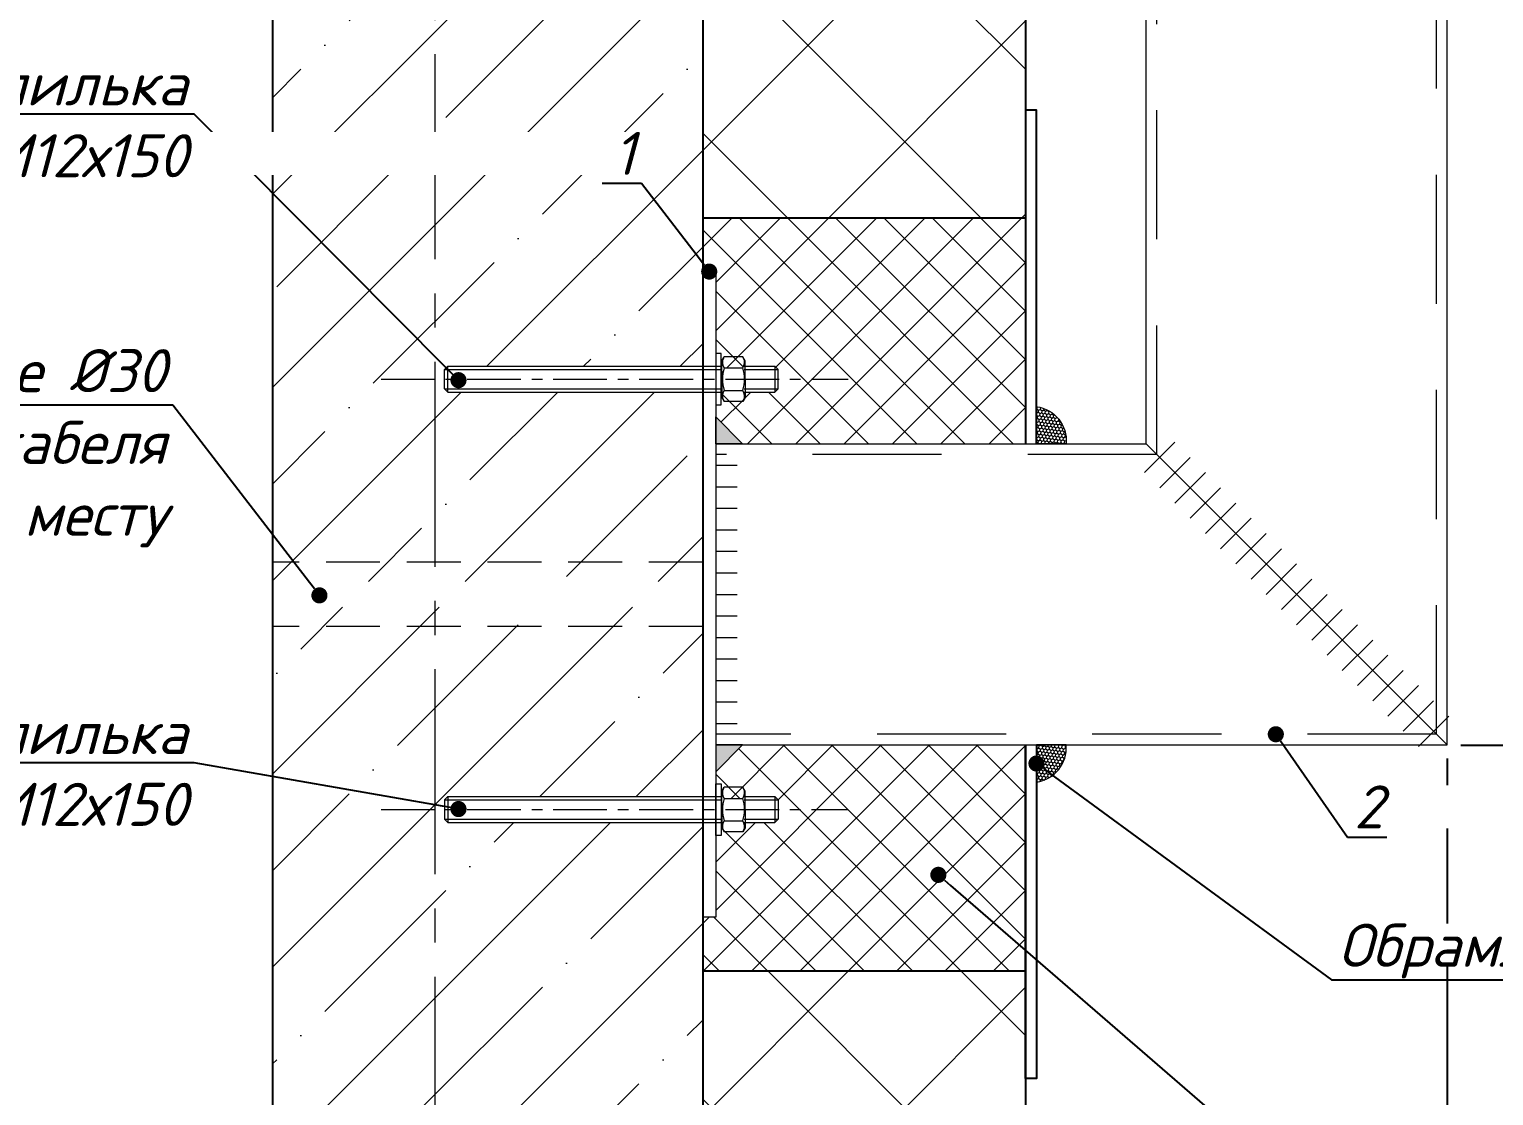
# Model space of a CAD drawing. Header units: millimetres. Extents: x -330955 to 144729, y -76510 to 25340.
# Drawn here: x 70582 to 71263, y -60656 to -60160 of the extents above; entities that cross this region are included whole.
import ezdxf
from ezdxf import colors
from ezdxf.entities.mleader import LeaderData, LeaderLine
from ezdxf.math import Vec2, Vec3

# ---------------------------------------------------------------- set-up
doc = ezdxf.new("R2010")
doc.units = ezdxf.units.MM
doc.header["$LTSCALE"] = 20
for name, pattern in [('_ШТР__3__2__Невидимые', [5, 3, -2]), ('CENTER2', [28.575, 19.05, -3.175, 3.175, -3.175]), ('невидимая', [0.375, 0.25, -0.125]), ('осевая', [2, 1.25, -0.25, 0.25, -0.25])]:
    doc.linetypes.add(name, pattern=pattern)
doc.layers.get('0').update_dxf_attribs({"lineweight": 0})
doc.layers.get('Defpoints').update_dxf_attribs({"color": 4})
for name, color, linetype, lineweight in [('_метал', 210, 'Continuous', 20), ('_Осевая', 30, 'осевая', 9), ('_Размер', 92, 'Continuous', 15), ('_Штрих', 254, 'Continuous', 9), ('A-WALL-PATT', 251, 'Continuous', 9), ('TN-ГЕРМЕТИК', 20, 'Continuous', 9), ('Выноски', 7, 'Continuous', 15), ('Невидимые линии', 7, 'невидимая', 9), ('Оси', 7, 'CENTER2', 9)]:
    doc.layers.add(name, color=color, linetype=linetype, lineweight=lineweight)
doc.layers.add('S-WALL', color=7, linetype='Continuous')
doc.styles.add('PDF ISOCPEUR', font='isocpeur.ttf')
doc.styles.add('PDF ISOCPEUR Italic', font='isocpeui.ttf')
doc.dimstyles.new('СПДС размеры', dxfattribs={"dimscale": 100, "dimtxt": 2.5, "dimasz": 1.5, "dimexe": 1, "dimexo": 0.625, "dimgap": 1, "dimtad": 1, "dimdec": 0, "dimtxsty": 'PDF ISOCPEUR', "dimblk": 'ARCHTICK', "dimcen": 2.5, "dimdle": 1, "dimadec": 0, "dimazin": 2, "dimtfac": 0.75, "dimtdec": 0, "dimtmove": 1, "dimatfit": 3, "dimfxl": 1, "dimtfill": 1, "dimtolj": 1, "dimarcsym": 1})
pattern_1 = [(322.921523, (75608.3889, -50468.6885), (1.61235223, -0.20021405), [0.93804147, -1.87608293]), (82.921523, (75608.3889, -50468.6885), (-0.63278566, 1.496445015), [0.93804147, -1.87608293]), (22.921523, (75608.3889, -50468.6885), (0.97956657, 1.296230964), [-1.87608293, 0.93804147])]

# ---------------------------------------------------------------- blocks, each defined once
blk = doc.blocks.new('_ARCHTICK')
at = {"color": 0, "linetype": 'ByBlock', "const_width": 0.15}
blk.add_lwpolyline([(-0.5, -0.5), (0.5, 0.5)], dxfattribs=at)
blk = doc.blocks.new('*D1249')
at = {"layer": '_Размер', "color": 0, "lineweight": -2, "ltscale": 10, "transparency": 16777216}
for p, q in [((71380.86, -60502.91), (71380.86, -59842.91)), ((71247.37, -59852.91), (71390.86, -59852.91)), ((71247.37, -60492.91), (71390.86, -60492.91))]:
    blk.add_line(p, q, dxfattribs=at)
at = {"layer": 'Defpoints', "color": 0, "ltscale": 10, "transparency": 16777216}
for p in [(71241.12, -59852.91), (71380.86, -59852.91), (71241.12, -60492.91)]:
    blk.add_point(p, dxfattribs=at)
at = {"layer": '_Размер', "color": 0, "lineweight": -2, "ltscale": 10, "transparency": 16777216, "xscale": 15, "yscale": 15, "zscale": 15}
for p, rotation in [((71380.86, -59852.91), 90), ((71380.86, -60492.91), 270)]:
    blk.add_blockref('_ARCHTICK', p, dxfattribs=dict(at, rotation=rotation))
at = {"layer": '_Размер', "color": 0, "ltscale": 10, "transparency": 16777216, "insert": (71358.36, -60172.91), "char_height": 25, "attachment_point": 5, "rotation": 90, "style": 'PDF ISOCPEUR', "bg_fill": 3, "box_fill_scale": 1.1, "bg_fill_color": 256, "bg_fill_true_color": 13158600, "bg_fill_transparency": 0}
blk.add_mtext('\\A1;640', dxfattribs=at)
blk = doc.blocks.new('*D1266')
at = {"layer": '_Размер', "color": 0, "lineweight": -2, "ltscale": 10, "transparency": 16777216}
for p, q in [((71241.12, -60499.16), (71241.12, -60840.6)), ((70895.12, -60786.48), (70895.12, -60840.6)), ((70885.12, -60830.6), (71251.12, -60830.6))]:
    blk.add_line(p, q, dxfattribs=at)
at = {"layer": 'Defpoints', "color": 0, "ltscale": 10, "transparency": 16777216}
for p in [(71241.12, -60492.91), (70895.12, -60780.23), (71241.12, -60830.6)]:
    blk.add_point(p, dxfattribs=at)
at = {"layer": '_Размер', "color": 0, "lineweight": -2, "ltscale": 10, "transparency": 16777216, "xscale": 15, "yscale": 15, "zscale": 15, "rotation": 180}
blk.add_blockref('_ARCHTICK', (70895.12, -60830.6), dxfattribs=at)
at = {"layer": '_Размер', "color": 0, "lineweight": -2, "ltscale": 10, "transparency": 16777216, "xscale": 15, "yscale": 15, "zscale": 15}
blk.add_blockref('_ARCHTICK', (71241.12, -60830.6), dxfattribs=at)
at = {"layer": '_Размер', "color": 0, "ltscale": 10, "transparency": 16777216, "insert": (71068.12, -60808.1), "char_height": 25, "attachment_point": 5, "style": 'PDF ISOCPEUR', "bg_fill": 3, "box_fill_scale": 1.1, "bg_fill_color": 256, "bg_fill_true_color": 13158600, "bg_fill_transparency": 0}
blk.add_mtext('\\A1;346', dxfattribs=at)
blk = doc.blocks.new('_Dot')
at = {"color": 0, "linetype": 'ByBlock', "lineweight": -2}
blk.add_line((-0.5, 0), (-1, 0), dxfattribs=at)
at = {"color": 0, "linetype": 'ByBlock', "const_width": 0.5}
blk.add_lwpolyline([(-0.25, 0, 1), (0.25, 0, 1)], format="xyb", close=True, dxfattribs=at)

msp = doc.modelspace()

# ---------------------------------------------------------------- hatches: boundary and pattern name
at = {"linetype": 'Continuous', "ltscale": 2.5}
h = msp.add_hatch(color=256, dxfattribs=at)
h.dxf.hatch_style = 1
h.paths.add_polyline_path([(70901.1214, -60340.4071), (70901.1214, -60352.9071), (70913.6214, -60352.9071)])
at = {"layer": 'A-WALL-PATT'}
h = msp.add_hatch(dxfattribs=at)
h.set_pattern_fill('ANSI37', color=256, scale=20)
h.paths.add_polyline_path([(71045.1214, -59922.9071), (70915.1214, -59922.9071), (70905.1214, -59895.4323), (70895.1214, -59922.9071), (70895.1214, -60247.9071), (71045.1214, -60247.9071)])
edge = h.paths.add_edge_path(flags=16)
edge.add_arc((70967.9853, -59945.2887), 1.875, 0, 360)
h.paths.add_polyline_path([(71045.1214, -60597.9071), (70895.1214, -60597.9071), (70895.1214, -60730.5225), (70905.1214, -60703.0477), (70915.1214, -60730.5225), (71045.1214, -60730.5225)])
h = msp.add_hatch(dxfattribs=at)
h.set_pattern_fill('ANSI35', color=256, scale=10)
h.paths.add_polyline_path([(70770.5571, -59922.9071), (70695.1214, -59922.9071), (70695.1214, -60089.9407), (70709.943, -60111.7317, -0.60218265), (70721.6611, -60117.9331, -1), (70706.6611, -60117.9331, -0.24829713), (70709.943, -60111.7317), (70695.1214, -60089.9407), (70695.1214, -60410.5268), (70770.5571, -60333.5919)])
h.paths.add_polyline_path([(70895.1214, -59922.9071), (70885.1214, -59950.3818), (70875.1214, -59922.9071), (70770.5571, -59922.9071), (70770.5571, -60333.5919), (70775.8787, -60328.1644), (70775.1214, -60327.4071), (70775.1214, -60318.4071), (70776.6214, -60316.9071), (70895.1214, -60316.9071), (70895.1214, -60272.9071)])
h.paths.add_polyline_path([(70895.1214, -60328.9071), (70776.6214, -60328.9071), (70775.8787, -60328.1644), (70770.5571, -60333.5919), (70770.5571, -60416.9071), (70895.1214, -60416.9071)])
h.paths.add_polyline_path([(70770.5571, -60333.5919), (70695.1214, -60410.5268), (70695.1214, -60416.9071), (70770.5571, -60416.9071)])
h = msp.add_hatch(dxfattribs=at)
h.set_pattern_fill('ANSI37', color=256, scale=5)
edge = h.paths.add_edge_path()
edge.add_line((71045.1214, -60247.9071), (70895.1214, -60247.9071))
edge.add_line((70895.1214, -60247.9071), (70895.1214, -60272.9071))
edge.add_line((70895.1214, -60272.9071), (70896.2464, -60272.9071))
edge.add_arc((70898.1214, -60272.9071), 1.875, 127.5603054, 180, ccw=False)
edge.add_arc((70898.1214, -60272.9071), 1.875, 0, 127.5603054, ccw=False)
edge.add_line((70899.9964, -60272.9071), (70901.1214, -60272.9071))
edge.add_line((70901.1214, -60272.9071), (70901.1214, -60310.9071))
edge.add_line((70901.1214, -60310.9071), (70903.6214, -60310.9071))
edge.add_line((70903.6214, -60310.9071), (70904.2537, -60322.9071))
edge.add_arc((70921.4498, -60322.9071), 17.1962, 162.4120462, 180, ccw=False)
edge.add_line((70905.0575, -60317.7109), (70913.7302, -60317.7109))
edge.add_arc((70909.9336, -60315.1128), 4.6005, 325.6157525, 394.3842475)
edge.add_line((70913.7302, -60312.5147), (70914.7939, -60314.3571))
edge.add_line((70914.7939, -60314.3571), (70914.7939, -60316.9071))
edge.add_line((70914.7939, -60316.9071), (70928.6214, -60316.9071))
edge.add_line((70928.6214, -60316.9071), (70930.1214, -60318.4071))
edge.add_line((70930.1214, -60318.4071), (70930.1214, -60327.4071))
edge.add_line((70930.1214, -60327.4071), (70928.6214, -60328.9071))
edge.add_line((70928.6214, -60328.9071), (70914.7939, -60328.9071))
edge.add_line((70914.7939, -60328.9071), (70914.7939, -60331.4571))
edge.add_line((70914.7939, -60331.4571), (70914.0819, -60332.6902))
edge.add_arc((70909.9336, -60330.7013), 4.6005, 334.3842475, 394.3842475)
edge.add_line((70913.7302, -60328.1032), (70905.0575, -60328.1032))
edge.add_arc((70921.4498, -60322.9071), 17.1962, 180, 197.5879538, ccw=False)
edge.add_line((70904.2537, -60322.9071), (70903.6214, -60334.9071))
edge.add_line((70903.6214, -60334.9071), (70901.1214, -60334.9071))
edge.add_line((70901.1214, -60334.9071), (70901.1214, -60340.4071))
edge.add_line((70901.1214, -60340.4071), (70913.6214, -60352.9071))
edge.add_line((70913.6214, -60352.9071), (71045.1214, -60352.9071))
edge.add_line((71045.1214, -60352.9071), (71045.1214, -60247.9071))
h = msp.add_hatch(dxfattribs=at)
h.set_pattern_fill('ANSI35', color=256, scale=10)
h.paths.add_polyline_path([(70895.1214, -60428.9071), (70770.5571, -60428.9071), (70770.5571, -60525.8441), (70775.1214, -60527.0205), (70775.1214, -60518.4071), (70776.6214, -60516.9071), (70895.1214, -60516.9071)])
h.paths.add_polyline_path([(70770.5571, -60428.9071), (70695.1214, -60428.9071), (70695.1214, -60506.4022), (70770.5571, -60525.8441)])
h.paths.add_polyline_path([(70770.5571, -60525.8441), (70695.1214, -60506.4022), (70695.1214, -60730.5225), (70770.5571, -60730.5225)])
h.paths.add_polyline_path([(70895.1214, -60528.9071), (70776.6214, -60528.9071), (70774.6005, -60526.8862), (70770.5571, -60525.8441), (70770.5571, -60730.5225), (70875.1214, -60730.5225), (70885.1214, -60757.9973), (70895.1214, -60730.5225)])
h = msp.add_hatch(dxfattribs=at)
h.set_pattern_fill('ANSI37', color=256, scale=5)
edge = h.paths.add_edge_path()
edge.add_line((71045.1214, -60492.9071), (70913.6214, -60492.9071))
edge.add_line((70913.6214, -60492.9071), (70901.1214, -60505.4071))
edge.add_line((70901.1214, -60505.4071), (70901.1214, -60510.9071))
edge.add_line((70901.1214, -60510.9071), (70903.6214, -60510.9071))
edge.add_line((70903.6214, -60510.9071), (70904.2537, -60522.9071))
edge.add_arc((70921.4498, -60522.9071), 17.1962, 162.4120462, 180, ccw=False)
edge.add_line((70905.0575, -60517.7109), (70913.7302, -60517.7109))
edge.add_arc((70909.9336, -60515.1128), 4.6005, 325.6157525, 394.3842475)
edge.add_line((70913.7302, -60512.5147), (70914.7939, -60514.3571))
edge.add_line((70914.7939, -60514.3571), (70914.7939, -60516.9071))
edge.add_line((70914.7939, -60516.9071), (70928.6214, -60516.9071))
edge.add_line((70928.6214, -60516.9071), (70930.1214, -60518.4071))
edge.add_line((70930.1214, -60518.4071), (70930.1214, -60527.4071))
edge.add_line((70930.1214, -60527.4071), (70928.6214, -60528.9071))
edge.add_line((70928.6214, -60528.9071), (70914.7939, -60528.9071))
edge.add_line((70914.7939, -60528.9071), (70914.7939, -60531.4571))
edge.add_line((70914.7939, -60531.4571), (70914.0819, -60532.6902))
edge.add_arc((70909.9336, -60530.7013), 4.6005, 334.3842475, 394.3842475)
edge.add_line((70913.7302, -60528.1032), (70905.0575, -60528.1032))
edge.add_arc((70921.4498, -60522.9071), 17.1962, 180, 197.5879538, ccw=False)
edge.add_line((70904.2537, -60522.9071), (70903.6214, -60534.9071))
edge.add_line((70903.6214, -60534.9071), (70901.1214, -60534.9071))
edge.add_line((70901.1214, -60534.9071), (70901.1214, -60572.9071))
edge.add_line((70901.1214, -60572.9071), (70895.1214, -60572.9071))
edge.add_line((70895.1214, -60572.9071), (70895.1214, -60597.9071))
edge.add_line((70895.1214, -60597.9071), (71045.1214, -60597.9071))
edge.add_line((71045.1214, -60597.9071), (71045.1214, -60492.9071))
at = {"layer": 'TN-ГЕРМЕТИК'}
h = msp.add_hatch(dxfattribs=at)
h.set_pattern_fill('HONEY', color=256, scale=0.295446, angle=-37.0784772)
h.set_pattern_definition(pattern_1)
edge = h.paths.add_edge_path()
edge.add_line((71050.1481, -60335.7029), (71050.292, -60352.9071))
edge.add_line((71050.292, -60352.9071), (71054.3319, -60352.9071))
edge.add_line((71054.3319, -60352.9071), (71064.0151, -60352.9071))
edge.add_arc((71048.0909, -60351.5517), 15.9818, 355.1352732, 442.6044457)

# ---------------------------------------------------------------- linework, layer by layer
for p, q in [((70775.1214, -60318.4071), (70776.6214, -60316.9071)), ((70775.1214, -60327.4071), (70775.1214, -60318.4071)), ((70776.6214, -60328.9071), (70776.6214, -60316.9071)), ((70928.6214, -60316.9071), (70928.6214, -60328.9071)), ((70930.1214, -60327.4071), (70930.1214, -60318.4071)), ((70775.1214, -60327.4071), (70776.6214, -60328.9071)), ((70775.1214, -60518.4071), (70776.6214, -60516.9071)), ((70775.1214, -60518.4071), (70775.1214, -60527.4071)), ((70776.6214, -60516.9071), (70776.6214, -60528.9071)), ((70928.6214, -60516.9071), (70928.6214, -60528.9071)), ((70930.1214, -60518.4071), (70928.6214, -60516.9071)), ((70930.1214, -60518.4071), (70930.1214, -60527.4071)), ((70775.1214, -60527.4071), (70776.6214, -60528.9071)), ((70930.1214, -60527.4071), (70928.6214, -60528.9071))]:
    msp.add_line(p, q)
for points in [[(70775.1214, -60318.4071), (70903.6214, -60318.4071)], [(70776.6214, -60316.9071), (70903.6214, -60316.9071)], [(70914.4214, -60316.9071), (70928.6214, -60316.9071)], [(70914.4214, -60318.4071), (70930.1214, -60318.4071)], [(70930.1214, -60318.4071), (70928.6214, -60316.9071)], [(70775.1214, -60327.4071), (70903.6214, -60327.4071)], [(70776.6214, -60328.9071), (70903.6214, -60328.9071)], [(70914.4214, -60327.4071), (70930.1214, -60327.4071)], [(70914.4214, -60328.9071), (70928.6214, -60328.9071)], [(70930.1214, -60327.4071), (70928.6214, -60328.9071)], [(70775.1214, -60518.4071), (70903.6214, -60518.4071)], [(70776.6214, -60516.9071), (70903.6214, -60516.9071)], [(70914.4214, -60516.9071), (70928.6214, -60516.9071)], [(70914.4214, -60518.4071), (70930.1214, -60518.4071)], [(70775.1214, -60527.4071), (70903.6214, -60527.4071)], [(70776.6214, -60528.9071), (70903.6214, -60528.9071)], [(70914.4214, -60527.4071), (70930.1214, -60527.4071)], [(70914.4214, -60528.9071), (70928.6214, -60528.9071)]]:
    msp.add_lwpolyline(points)
at = {"linetype": 'Continuous', "ltscale": 2.5}
msp.add_lwpolyline([(70901.1214, -60352.9071), (70901.1214, -60340.4071), (70913.6214, -60352.9071)], close=True, dxfattribs=at)
at = {"linetype": 'Continuous', "ltscale": 5}
for points in [[(71100.4107, -60366.3385), (71114.5528, -60352.1964)], [(71107.4818, -60373.4096), (71121.6239, -60359.2674)], [(70901.1214, -60362.9071), (70911.1214, -60362.9071)], [(70901.1214, -60372.9071), (70911.1214, -60372.9071)], [(71114.5528, -60380.4806), (71128.695, -60366.3385)], [(71121.6239, -60387.5517), (71135.766, -60373.4096)], [(70901.1214, -60382.9071), (70911.1214, -60382.9071)], [(71128.695, -60394.6228), (71142.8371, -60380.4806)], [(70901.1214, -60392.9071), (70911.1214, -60392.9071)], [(71135.766, -60401.6938), (71149.9082, -60387.5517)], [(71142.8371, -60408.7649), (71156.9792, -60394.6228)], [(70901.1214, -60402.9071), (70911.1214, -60402.9071)], [(71149.9082, -60415.836), (71164.0503, -60401.6938)], [(70901.1214, -60412.9071), (70911.1214, -60412.9071)], [(71156.9792, -60422.9071), (71171.1214, -60408.7649)], [(71164.0503, -60429.9781), (71178.1924, -60415.836)], [(70901.1214, -60422.9071), (70911.1214, -60422.9071)], [(71171.1214, -60437.0492), (71185.2635, -60422.9071)], [(70901.1214, -60432.9071), (70911.1214, -60432.9071)], [(71178.1924, -60444.1203), (71192.3346, -60429.9781)], [(71185.2635, -60451.1913), (71199.4056, -60437.0492)], [(70901.1214, -60442.9071), (70911.1214, -60442.9071)], [(71192.3346, -60458.2624), (71206.4767, -60444.1203)], [(70901.1214, -60452.9071), (70911.1214, -60452.9071)], [(71199.4056, -60465.3335), (71213.5478, -60451.1913)], [(71206.4767, -60472.4045), (71220.6188, -60458.2624)], [(70901.1214, -60462.9071), (70911.1214, -60462.9071)], [(71213.5478, -60479.4756), (71227.6899, -60465.3335)], [(70901.1214, -60472.9071), (70911.1214, -60472.9071)], [(71220.6188, -60486.5467), (71234.761, -60472.4045)], [(70901.1214, -60482.9071), (70911.1214, -60482.9071)]]:
    msp.add_lwpolyline(points, dxfattribs=at)
at = {"layer": '_метал'}
for p, q in [((71101.1214, -60352.9071), (71101.1214, -59852.9071)), ((71241.1214, -60492.9071), (71241.1214, -59852.9071)), ((70901.1214, -60352.9071), (71101.1214, -60352.9071)), ((71101.1214, -60352.9071), (71241.1214, -60492.9071)), ((70901.1214, -60492.9071), (71241.1214, -60492.9071))]:
    msp.add_line(p, q, dxfattribs=at)
msp.add_lwpolyline([(70895.1214, -60272.9071), (70901.1214, -60272.9071), (70901.1214, -60572.9071), (70895.1214, -60572.9071), (70895.1214, -60272.9071)], dxfattribs=at)
at = {"layer": '_метал', "linetype": 'Continuous', "lineweight": 18}
for points in [[(70903.6214, -60334.9071), (70903.6214, -60310.9071), (70901.1214, -60310.9071), (70901.1214, -60334.9071)], [(70903.6214, -60510.9071), (70903.6214, -60534.9071), (70901.1214, -60534.9071), (70901.1214, -60510.9071)]]:
    msp.add_lwpolyline(points, close=True, dxfattribs=at)
for points in [[(70903.9939, -60314.3571), (70905.0575, -60312.5147)], [(70903.9939, -60322.9071), (70903.9939, -60314.3571)], [(70913.7302, -60312.5147), (70905.0575, -60312.5147)], [(70905.0575, -60317.7109), (70913.7302, -60317.7109)], [(70914.7939, -60314.3571), (70913.7302, -60312.5147)], [(70914.7939, -60322.9071), (70914.7939, -60314.3571)], [(70903.9939, -60322.9071), (70903.9939, -60331.4571)], [(70914.7939, -60322.9071), (70914.7939, -60331.4571)], [(70903.9939, -60331.4571), (70905.0575, -60333.2994)], [(70905.0575, -60328.1032), (70913.7302, -60328.1032)], [(70914.7939, -60331.4571), (70913.7302, -60333.2994)], [(70913.7302, -60333.2994), (70905.0575, -60333.2994)]]:
    msp.add_lwpolyline(points, dxfattribs=at)
for centre, radius, start, end in [((70908.8541, -60315.1128), 4.6005, 154.3842475, 214.3842475), ((70921.4498, -60322.9071), 17.1962, 162.4120462, 197.5879538), ((70909.9336, -60315.1128), 4.6005, 325.6157525, 25.6157525), ((70897.3379, -60322.9071), 17.1962, 342.4120462, 17.5879538), ((70908.8541, -60330.7013), 4.6005, 145.6157525, 205.6157525), ((70909.9336, -60330.7013), 4.6005, 334.3842475, 34.3842475)]:
    msp.add_arc(centre, radius, start, end, dxfattribs=at)
at = {"layer": '_Штрих', "linetype": '_ШТР__3__2__Невидимые'}
for p, q in [((71106.1214, -60357.9071), (71106.1214, -59852.9071)), ((71236.1214, -60487.9071), (71236.1214, -59852.9071)), ((71106.1214, -60357.9071), (70901.1214, -60357.9071)), ((71236.1214, -60487.9071), (70901.1214, -60487.9071))]:
    msp.add_line(p, q, dxfattribs=at)
at = {"layer": 'S-WALL'}
for p, q in [((70695.1214, -59922.9071), (70695.1214, -60842.9699)), ((70895.1214, -59922.9071), (70895.1214, -60842.9699)), ((71045.1214, -59922.9071), (71045.1214, -60352.9071)), ((71045.1214, -60492.9071), (71045.1214, -60730.5225))]:
    msp.add_line(p, q, dxfattribs=at)
msp.add_lwpolyline([(71050.292, -60352.9071), (71050.292, -60197.9071), (71045.1214, -60197.9071), (71045.1214, -60352.9071)], dxfattribs=at)
at = {"layer": 'TN-ГЕРМЕТИК'}
msp.add_lwpolyline([(71054.3319, -60352.9071), (71050.292, -60352.9071), (71050.1481, -60335.7029, -0.40133448), (71064.0151, -60352.9071)], format="xyb", close=True, dxfattribs=at)
at = {"layer": 'Невидимые линии', "ltscale": 5}
msp.add_lwpolyline([(70895.1214, -60437.9071), (70695.1214, -60437.9071)], dxfattribs=at)
at = {"layer": 'Оси', "ltscale": 0.25}
msp.add_lwpolyline([(70770.5571, -59886.2021), (70770.5571, -60875.0317)], dxfattribs=at)

# ---------------------------------------------------------------- next in the draw order: dimensions: what is measured, and where the dimension line sits
at = {"layer": '_Размер', "ltscale": 10}
dim = msp.add_linear_dim(base=(71380.8592, -59852.9071), p1=(71241.1214, -60492.9071), p2=(71241.1214, -59852.9071), angle=90, dimstyle='СПДС размеры', override={"dimscale": 10}, dxfattribs=at)
dim.commit()
dim.dimension.update_dxf_attribs({"geometry": '*D1249', "text_midpoint": (71358.3592, -60172.9071)})

# ---------------------------------------------------------------- next in the draw order: leaders
at = {"layer": 'Выноски'}
ml = msp.add_multileader_mtext('Standard', dxfattribs=at)
ml.set_content('\\A1;Отверстие %%C30 \\Pдля прохода кабеля\\Pвысверлить по месту', color=256, style='PDF ISOCPEUR Italic')
ml.set_leader_properties()
ml.set_arrow_properties(name='DOT')
ml.build(insert=Vec2(0, 0))
ml.multileader.update_dxf_attribs({"text_left_attachment_type": 6, "text_right_attachment_type": 6, "dogleg_length": 0.36, "arrow_head_size": 7.5, "scale": 10})
ctx = ml.context
ctx.base_point, ctx.scale, ctx.char_height, ctx.arrow_head_size, ctx.landing_gap_size, ctx.plane_origin = Vec3(70366.6918, -60334.9545), 10, 20, 7.5, 1.5, Vec3(73510.3464, -57359.8175)
ctx.left_attachment, ctx.right_attachment, ctx.text_align_type = 6, 6, 2
notes = []
notes.append((ctx, [(0, (1, 1, 0), (70648.8642, -60334.9545), (-1, 0), 1.536, [(0, [(70716.9673, -60423.3745)], 0, [])])]))
ctx.mtext.insert, ctx.mtext.width, ctx.mtext.alignment, ctx.mtext.flow_direction = Vec3(70645.8282, -60308.9545), 416.698737, 3, 5
ctx.mtext.has_bg_fill, ctx.mtext.bg_color, ctx.mtext.bg_scale_factor, ctx.mtext.bg_transparency, ctx.mtext.use_window_bg_color = 1, -1073741824, 1, 0, 1
ml = msp.add_multileader_mtext('Standard', dxfattribs=at)
ml.set_content('\\A1;Шпилька\\PHIT-V-5.8 М12х150', color=256, style='PDF ISOCPEUR Italic')
ml.set_leader_properties()
ml.set_arrow_properties(name='DOT')
ml.build(insert=Vec2(0, 0))
ml.multileader.update_dxf_attribs({"text_left_attachment_type": 6, "text_right_attachment_type": 6, "dogleg_length": 0.36, "arrow_head_size": 7.5, "scale": 10})
ctx = ml.context
ctx.base_point, ctx.scale, ctx.char_height, ctx.arrow_head_size, ctx.landing_gap_size, ctx.plane_origin = Vec3(70416.8216, -60501.1353), 10, 20, 7.5, 1.5, Vec3(73574.9819, -57561.2317)
ctx.left_attachment, ctx.right_attachment, ctx.text_align_type = 6, 6, 2
notes.append((ctx, [(0, (1, 1, 0), (70658.7364, -60501.1353), (-1, 0), 1.536, [(0, [(70781.6028, -60522.6705)], 0, [])])]))
ctx.mtext.insert, ctx.mtext.width, ctx.mtext.alignment, ctx.mtext.flow_direction = Vec3(70655.7004, -60477.1353), 416.698737, 3, 5
ctx.mtext.has_bg_fill, ctx.mtext.bg_color, ctx.mtext.bg_scale_factor, ctx.mtext.bg_transparency, ctx.mtext.use_window_bg_color = 1, -1073741824, 1, 0, 1
for ctx, leaders in notes:
    for number, flags, end, landing, length, lines in leaders:
        leader = LeaderData()
        leader.index, (leader.has_last_leader_line, leader.has_dogleg_vector, leader.attachment_direction) = number, flags
        leader.last_leader_point, leader.dogleg_vector, leader.dogleg_length = Vec3(end), Vec3(landing), length
        for number, points, colour, breaks in lines:
            line = LeaderLine()
            line.index, line.vertices, line.color, line.breaks = number, Vec3.list(points), colors.encode_raw_color(colour), breaks
            leader.lines.append(line)
        ctx.leaders.append(leader)

# ---------------------------------------------------------------- next in the draw order: linework, layer by layer
at = {"layer": 'Невидимые линии', "ltscale": 5}
msp.add_lwpolyline([(70895.1214, -60407.9071), (70695.1214, -60407.9071)], dxfattribs=at)

# ---------------------------------------------------------------- next in the draw order: dimensions: what is measured, and where the dimension line sits
at = {"layer": '_Размер', "ltscale": 10}
dim = msp.add_linear_dim(base=(71241.1214, -60830.6018), p1=(70895.1214, -60780.2331), p2=(71241.1214, -60492.9071), dimstyle='СПДС размеры', override={"dimscale": 10}, dxfattribs=at)
dim.commit()
dim.dimension.update_dxf_attribs({"geometry": '*D1266', "text_midpoint": (71068.1214, -60808.1018)})

# ---------------------------------------------------------------- next in the draw order: leaders
at = {"layer": 'Выноски'}
ml = msp.add_multileader_mtext('Standard', dxfattribs=at)
ml.set_content('\\A1;Шпилька\\PHIT-V-5.8 М12х150', color=256, style='PDF ISOCPEUR Italic')
ml.set_leader_properties()
ml.set_arrow_properties(name='DOT')
ml.build(insert=Vec2(0, 0))
ml.multileader.update_dxf_attribs({"text_left_attachment_type": 6, "text_right_attachment_type": 6, "dogleg_length": 0.36, "arrow_head_size": 7.5, "scale": 10})
ctx = ml.context
ctx.base_point, ctx.scale, ctx.char_height, ctx.arrow_head_size, ctx.landing_gap_size, ctx.plane_origin = Vec3(70416.8216, -60199.7211), 10, 20, 7.5, 1.5, Vec3(73574.9819, -57259.8175)
ctx.left_attachment, ctx.right_attachment, ctx.text_align_type = 6, 6, 2
notes = []
notes.append((ctx, [(0, (1, 1, 0), (70658.7364, -60199.7211), (-1, 0), 1.536, [(0, [(70781.6028, -60323.3745)], 0, [])])]))
ctx.mtext.insert, ctx.mtext.width, ctx.mtext.alignment, ctx.mtext.flow_direction = Vec3(70655.7004, -60175.7211), 416.698737, 3, 5
ctx.mtext.has_bg_fill, ctx.mtext.bg_color, ctx.mtext.bg_scale_factor, ctx.mtext.bg_transparency, ctx.mtext.use_window_bg_color = 1, -1073741824, 1, 0, 1
for ctx, leaders in notes:
    for number, flags, end, landing, length, lines in leaders:
        leader = LeaderData()
        leader.index, (leader.has_last_leader_line, leader.has_dogleg_vector, leader.attachment_direction) = number, flags
        leader.last_leader_point, leader.dogleg_vector, leader.dogleg_length = Vec3(end), Vec3(landing), length
        for number, points, colour, breaks in lines:
            line = LeaderLine()
            line.index, line.vertices, line.color, line.breaks = number, Vec3.list(points), colors.encode_raw_color(colour), breaks
            leader.lines.append(line)
        ctx.leaders.append(leader)

# ---------------------------------------------------------------- next in the draw order: hatches: boundary and pattern name
at = {"linetype": 'Continuous', "ltscale": 2.5}
h = msp.add_hatch(color=256, dxfattribs=at)
h.dxf.hatch_style = 1
h.paths.add_polyline_path([(70901.1214, -60505.4071), (70901.1214, -60492.9071), (70913.6214, -60492.9071)])

# ---------------------------------------------------------------- next in the draw order: linework, layer by layer
at = {"linetype": 'Continuous', "ltscale": 5}
for points in [[(70901.1214, -60352.9071), (70901.1214, -60492.9071)], [(71227.6899, -60493.6177), (71241.832, -60479.4756)]]:
    msp.add_lwpolyline(points, dxfattribs=at)
at = {"linetype": 'Continuous', "ltscale": 2.5}
msp.add_lwpolyline([(70901.1214, -60492.9071), (70901.1214, -60505.4071), (70913.6214, -60492.9071)], close=True, dxfattribs=at)
at = {"layer": '_метал', "linetype": 'Continuous', "lineweight": 18}
for points in [[(70903.9939, -60514.3571), (70905.0575, -60512.5147)], [(70903.9939, -60522.9071), (70903.9939, -60514.3571)], [(70913.7302, -60512.5147), (70905.0575, -60512.5147)], [(70914.7939, -60514.3571), (70913.7302, -60512.5147)], [(70914.7939, -60522.9071), (70914.7939, -60514.3571)], [(70905.0575, -60517.7109), (70913.7302, -60517.7109)], [(70903.9939, -60522.9071), (70903.9939, -60531.4571)], [(70905.0575, -60528.1032), (70913.7302, -60528.1032)], [(70914.7939, -60522.9071), (70914.7939, -60531.4571)], [(70903.9939, -60531.4571), (70905.0575, -60533.2994)], [(70913.7302, -60533.2994), (70905.0575, -60533.2994)], [(70914.7939, -60531.4571), (70913.7302, -60533.2994)]]:
    msp.add_lwpolyline(points, dxfattribs=at)
for centre, radius, start, end in [((70908.8541, -60515.1128), 4.6005, 154.3842475, 214.3842475), ((70909.9336, -60515.1128), 4.6005, 325.6157525, 25.6157525), ((70921.4498, -60522.9071), 17.1962, 162.4120462, 197.5879538), ((70897.3379, -60522.9071), 17.1962, 342.4120462, 17.5879538), ((70908.8541, -60530.7013), 4.6005, 145.6157525, 205.6157525), ((70909.9336, -60530.7013), 4.6005, 334.3842475, 34.3842475)]:
    msp.add_arc(centre, radius, start, end, dxfattribs=at)
at = {"layer": '_Осевая'}
for points in [[(70745.6166, -60322.9071), (70962.6898, -60322.9071)], [(70745.6166, -60522.9071), (70962.6898, -60522.9071)]]:
    msp.add_lwpolyline(points, dxfattribs=at)
at = {"layer": 'S-WALL'}
msp.add_lwpolyline([(70895.1214, -60597.9071), (71045.1214, -60597.9071)], dxfattribs=at)

# ---------------------------------------------------------------- next in the draw order: leaders
at = {"layer": 'Выноски'}
ml = msp.add_multileader_mtext('Standard', dxfattribs=at)
ml.set_content('\\A1;1', color=256, style='PDF ISOCPEUR Italic')
ml.set_leader_properties()
ml.set_arrow_properties(name='DOT')
ml.build(insert=Vec2(0, 0))
ml.multileader.update_dxf_attribs({"text_left_attachment_type": 6, "text_right_attachment_type": 6, "dogleg_length": 0.36, "arrow_head_size": 7.5, "scale": 10})
ctx = ml.context
ctx.base_point, ctx.scale, ctx.char_height, ctx.arrow_head_size, ctx.landing_gap_size, ctx.plane_origin = Vec3(70854.8539, -60231.9787), 10, 20, 7.5, 1.5, Vec3(74140.1572, -57261.0825)
ctx.left_attachment, ctx.right_attachment, ctx.text_align_type = 6, 6, 2
notes = []
notes.append((ctx, [(0, (1, 1, 0), (70866.6475, -60231.9787), (-1, 0), 1.536, [(0, [(70898.1214, -60272.9071)], 0, [])])]))
ctx.mtext.insert, ctx.mtext.width, ctx.mtext.defined_height, ctx.mtext.alignment, ctx.mtext.flow_direction = Vec3(70863.6115, -60207.9787), 26.962244, 9.868, 3, 5
ctx.mtext.has_bg_fill, ctx.mtext.bg_color, ctx.mtext.bg_scale_factor, ctx.mtext.bg_transparency, ctx.mtext.use_window_bg_color = 1, -1073741824, 1, 0, 1
for ctx, leaders in notes:
    for number, flags, end, landing, length, lines in leaders:
        leader = LeaderData()
        leader.index, (leader.has_last_leader_line, leader.has_dogleg_vector, leader.attachment_direction) = number, flags
        leader.last_leader_point, leader.dogleg_vector, leader.dogleg_length = Vec3(end), Vec3(landing), length
        for number, points, colour, breaks in lines:
            line = LeaderLine()
            line.index, line.vertices, line.color, line.breaks = number, Vec3.list(points), colors.encode_raw_color(colour), breaks
            leader.lines.append(line)
        ctx.leaders.append(leader)

# ---------------------------------------------------------------- next in the draw order: linework, layer by layer
at = {"layer": 'S-WALL'}
msp.add_lwpolyline([(70895.1214, -60247.9071), (71045.1214, -60247.9071)], dxfattribs=at)

# ---------------------------------------------------------------- next in the draw order: leaders
at = {"layer": 'Выноски'}
ml = msp.add_multileader_mtext('Standard', dxfattribs=at)
ml.set_content('\\A1;2', color=256, style='PDF ISOCPEUR Italic')
ml.set_leader_properties()
ml.set_arrow_properties(name='DOT')
ml.build(insert=Vec2(0, 0))
ml.multileader.update_dxf_attribs({"text_left_attachment_type": 6, "text_right_attachment_type": 6, "dogleg_length": 0.36, "arrow_head_size": 7.5, "scale": 10})
ctx = ml.context
ctx.base_point, ctx.scale, ctx.char_height, ctx.arrow_head_size, ctx.landing_gap_size, ctx.plane_origin = Vec3(71196.2549, -60535.6829), 10, 20, 7.5, 1.5, Vec3(74488.4977, -57564.7867)
ctx.left_attachment, ctx.right_attachment = 6, 6
notes = []
notes.append((ctx, [(1, (1, 1, 0), (71194.7189, -60535.6829), (1, 0), 1.536, [(0, [(71161.4371, -60487.9071)], 0, [])])]))
ctx.mtext.insert, ctx.mtext.width, ctx.mtext.defined_height, ctx.mtext.flow_direction = Vec3(71197.7549, -60511.6829), 26.962244, 9.868, 5
ctx.mtext.has_bg_fill, ctx.mtext.bg_color, ctx.mtext.bg_scale_factor, ctx.mtext.bg_transparency, ctx.mtext.use_window_bg_color = 1, -1073741824, 1, 0, 1
ml = msp.add_multileader_mtext('Standard', dxfattribs=at)
ml.set_content('\\A1;Заполнить отверстие мин. ватой НГ, плотность 10-35 кг/м3 после монтажа', color=256, style='PDF ISOCPEUR Italic')
ml.set_leader_properties()
ml.set_arrow_properties(name='DOT')
ml.build(insert=Vec2(0, 0))
ml.multileader.update_dxf_attribs({"text_left_attachment_type": 6, "text_right_attachment_type": 6, "dogleg_length": 0.36, "arrow_head_size": 7.5, "scale": 10})
ctx = ml.context
ctx.base_point, ctx.scale, ctx.char_height, ctx.arrow_head_size, ctx.landing_gap_size, ctx.plane_origin = Vec3(71207.9435, -60727.9261), 10, 20, 7.5, 1.5, Vec3(74475.4159, -57928.1065)
ctx.left_attachment, ctx.right_attachment = 6, 6
notes.append((ctx, [(1, (1, 1, 0), (71206.4075, -60727.9261), (1, 0), 1.536, [(0, [(71004.6065, -60553.2472)], 0, [])])]))
ctx.mtext.insert, ctx.mtext.width, ctx.mtext.flow_direction = Vec3(71209.4435, -60703.9261), 416.698737, 5
ctx.mtext.has_bg_fill, ctx.mtext.bg_color, ctx.mtext.bg_scale_factor, ctx.mtext.bg_transparency, ctx.mtext.use_window_bg_color = 1, -1073741824, 1, 0, 1
for ctx, leaders in notes:
    for number, flags, end, landing, length, lines in leaders:
        leader = LeaderData()
        leader.index, (leader.has_last_leader_line, leader.has_dogleg_vector, leader.attachment_direction) = number, flags
        leader.last_leader_point, leader.dogleg_vector, leader.dogleg_length = Vec3(end), Vec3(landing), length
        for number, points, colour, breaks in lines:
            line = LeaderLine()
            line.index, line.vertices, line.color, line.breaks = number, Vec3.list(points), colors.encode_raw_color(colour), breaks
            leader.lines.append(line)
        ctx.leaders.append(leader)

# ---------------------------------------------------------------- next in the draw order: linework, layer by layer
at = {"layer": 'S-WALL'}
msp.add_lwpolyline([(71050.292, -60492.9071), (71050.292, -60647.9071), (71045.1214, -60647.9071), (71045.1214, -60492.9071)], dxfattribs=at)

# ---------------------------------------------------------------- next in the draw order: leaders
at = {"layer": 'Выноски'}
ml = msp.add_multileader_mtext('Standard', dxfattribs=at)
ml.set_content('\\A1;Обрамление проходки фасонкой с наружной стороны сэндвич-панели, герметизация стыка полиуретановым герметиком', color=256, style='PDF ISOCPEUR Italic')
ml.set_leader_properties()
ml.set_arrow_properties(name='DOT')
ml.build(insert=Vec2(0, 0))
ml.multileader.update_dxf_attribs({"text_left_attachment_type": 6, "text_right_attachment_type": 6, "dogleg_length": 0.36, "arrow_head_size": 7.5, "scale": 10})
ctx = ml.context
ctx.base_point, ctx.scale, ctx.char_height, ctx.arrow_head_size, ctx.landing_gap_size, ctx.plane_origin = Vec3(71188.9247, -60601.962), 10, 20, 7.5, 1.5, Vec3(74514.9395, -57928.1065)
ctx.left_attachment, ctx.right_attachment = 6, 6
notes = []
notes.append((ctx, [(1, (1, 1, 0), (71187.3887, -60601.962), (1, 0), 1.536, [(0, [(71050.22, -60501.5091)], 0, [])])]))
ctx.mtext.insert, ctx.mtext.width, ctx.mtext.flow_direction = Vec3(71190.4247, -60575.962), 582.605615, 5
ctx.mtext.has_bg_fill, ctx.mtext.bg_color, ctx.mtext.bg_scale_factor, ctx.mtext.bg_transparency, ctx.mtext.use_window_bg_color = 1, -1073741824, 1, 0, 1
for ctx, leaders in notes:
    for number, flags, end, landing, length, lines in leaders:
        leader = LeaderData()
        leader.index, (leader.has_last_leader_line, leader.has_dogleg_vector, leader.attachment_direction) = number, flags
        leader.last_leader_point, leader.dogleg_vector, leader.dogleg_length = Vec3(end), Vec3(landing), length
        for number, points, colour, breaks in lines:
            line = LeaderLine()
            line.index, line.vertices, line.color, line.breaks = number, Vec3.list(points), colors.encode_raw_color(colour), breaks
            leader.lines.append(line)
        ctx.leaders.append(leader)

# ---------------------------------------------------------------- next in the draw order: hatches: boundary and pattern name
at = {"layer": 'TN-ГЕРМЕТИК'}
h = msp.add_hatch(dxfattribs=at)
h.set_pattern_fill('HONEY', color=256, scale=0.295446, angle=-37.0784772)
h.set_pattern_definition(pattern_1)
edge = h.paths.add_edge_path()
edge.add_line((71050.1481, -60510.1112), (71050.292, -60492.9071))
edge.add_line((71050.292, -60492.9071), (71054.3319, -60492.9071))
edge.add_line((71054.3319, -60492.9071), (71064.0151, -60492.9071))
edge.add_arc((71048.0909, -60494.2624), 15.9818, -82.6044457, 4.8647268, ccw=False)

# ---------------------------------------------------------------- next in the draw order: linework, layer by layer
msp.add_lwpolyline([(71054.3319, -60492.9071), (71050.292, -60492.9071), (71050.1481, -60510.1112, 0.40133448), (71064.0151, -60492.9071)], format="xyb", close=True, dxfattribs=at)

doc.saveas('drawing.dxf')
